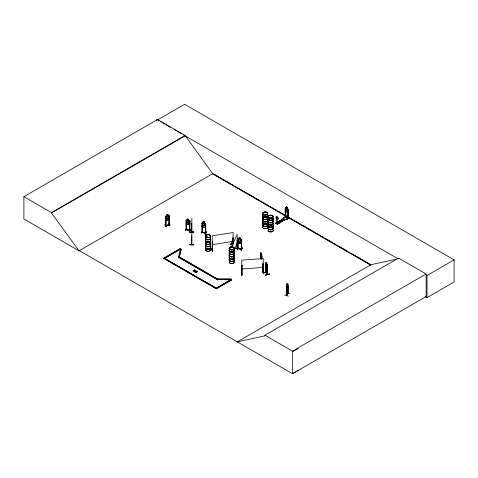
<?xml version="1.0" encoding="UTF-8"?>
<svg xmlns="http://www.w3.org/2000/svg" width="478" height="478" viewBox="0 0 478 478"><rect width="100%" height="100%" fill="white"/><g stroke="black" fill="none" stroke-linecap="round" stroke-linejoin="round"><path stroke-width="0.72" d="M276.182 223.477L283.974 219.055L276.063 223.483L275.89 222.664L276.786 222.264L276.003 223.184L277.228 223.877L277.228 223.417L278.124 223.023L278.124 223.596L276.511 222.814L276.487 218.392A1.356 0.789 59.5 0 1 276.487 216.827A1.356 0.789 59.5 0 1 277.855 217.604A1.356 0.789 59.5 0 1 277.855 219.163L277.599 223.351C275.555 220.961 277.503 225.019 276.887 222.449M232.165 241.229L232.093 244.425L232.159 243.828M232.26 244.383L232.224 241.438M237.088 248.871L237.381 248.399L237.106 248.602M237.106 248.895L237.213 239.854L237.106 248.924L237.357 248.405M265.756 272.49L267.345 274.623L267.345 265.117L266.252 262.243L266.007 265.427L266.76 267.316L266.82 264.023M265.732 272.526L265.893 272.119M266.049 272.352L265.846 272.675L265.762 263.002L266.294 263.318M267.184 274.085L267.489 274.258L265.941 272.472M267.465 274.235L267.148 274.414L267.316 265.529L267.477 274.593L265.846 272.352M276.445 222.712L276.786 222.844L276.487 222.73M287.762 288.216C288.658 284.141 286.698 292.297 286.4 289.011M277.138 222.611L276.684 222.903L276.786 222.264M276.732 222.85L277.109 222.443M169.218 224.875L165.609 225.843C179.196 220.926 156.7 228.574 169.23 224.893L169.23 216.05L168.895 216.14L168.919 225.066L169.326 224.636M168.973 224.756L169.176 224.558M284.565 295.04L288.306 296.103M281.572 220.932L281.357 220.543M267.327 268.009L267.124 268.887L267.345 265.117M191.666 244.551L191.708 235.684M191.708 244.27L191.851 244.766L191.851 218.016M206.986 237.034C206.382 237.584 206.412 236.192 207.094 237.106M209.645 235.481L209.394 235.29L209.782 235.296M209.37 235.325L209.681 235.206M230.306 249.325L230.647 249.14L230.235 249.402M232.983 247.664C233.491 247.652 233.073 247.795 233.234 247.473M264.005 214.15C263.563 215.01 264.191 214.096 263.629 214.252M266.873 212.788L266.485 212.728L266.891 212.829M269.747 217.52L269.198 217.681M269.138 217.43L269.712 217.687L269.198 217.484M272.06 215.984L272.125 215.775M272.048 216.032L272.257 216.014M180.547 257.839L178.485 257.039L180.415 249.026L179.853 248.703L163.584 258.377L216.337 288.832L231.657 279.989L231.095 279.391L217.562 279.391M231.657 279.989L231.095 279.666L231.095 278.937L217.562 278.937L179.268 256.829L178.706 257.427L179.268 257.104L181.198 249.092L180.415 249.026L164.701 258.377L180.415 249.026M179.268 257.104L181.198 249.092M263.922 272.866L267.668 271.809L263.856 272.783M267.656 271.94L263.85 272.801M276.583 222.605L276.846 222.551M276.637 222.724L277.091 222.533M286.531 285.503L287.756 283.83L287.392 284.374L287.368 283.221L286.4 286.113L286.388 295.631C290.899 290.917 285.121 295.063 286.704 295.452L286.675 286.597M287.774 293.384L288.091 293.181L287.876 293.498M287.953 293.373L287.911 293.492M168.931 219.587L169.332 218.374L168.931 219.587C165.322 222.324 164.946 218.052 166.075 215.919L166.918 215.721M191.708 231.914L191.714 232.469L191.708 223.387M286.896 285.025L286.872 288.294L287.607 286.406L287.35 283.281M287.708 212.967L288.025 212.095M288.085 212.101L287.732 213.015L285.515 211.736L285.258 210.469M212.519 249.618L212.214 249.779M194.265 271.432L194.827 270.004L194.271 270.918L193.07 270.739L194.307 270.578M194.265 271.612L194.827 270.004M195.896 272.556L196.691 271.08L196.171 271.839L194.928 271.815L196.171 271.839M194.6 269.873L194.307 270.763L193.07 270.924M166.23 226.99L164.755 224.636L166.41 226.919M194.032 271.48L194.271 270.733L193.07 270.739M189.443 224.899L189.874 223.913L189.856 221.039L189.443 220.585M237.799 239.137L238.175 238.761L239.096 238.934L239.054 237.805L240.344 237.996L240.291 243.493M239.042 238.916L238.444 239.227L238.444 241.259L239.09 242.226L240.291 242.4L240.936 241.629L240.936 239.598L240.291 239.137M241.635 249.205L241.635 239.657L240.291 239.102M241.623 239.681L241.181 239.209M238.169 239.735L237.775 239.759L238.169 239.735L238.134 248.656M235.331 248.327L239.311 248.853L235.379 248.249M241.306 240.207L241.659 240.261L241.306 240.207L241.575 249.199M238.259 247.24L237.213 249.641M241.665 248.871L237.823 248.506M238.14 248.357L238.169 248.662M238.205 248.357C239.317 247.67 241.808 249.809 241.265 248.721M241.276 248.817L241.575 248.877M242.203 247.831L241.169 250.287L242.221 247.849M211.437 248.96C215.202 256.489 209.316 243.625 212.513 251.219M283.801 217.783L286.68 216.116M286.394 295.273L286.704 295.105L286.382 295.249M231.603 246.558L237.213 234.483L237.243 248.948M234.095 250.036L237.213 243.326M241.396 273.135L241.94 275.442M241.408 272.992L241.97 275.483M285.258 216.749L285.605 216.803M285.342 216.665L285.605 217.126M287.81 218.548L287.792 209.675L288.156 209.77L287.792 209.675M285.288 207.583L285.312 216.97L288.186 218.631L287.864 218.123M201.184 233.419L202.433 231.191M189.891 230.408L186.193 229.631L186.205 220.233L186.563 219.904L186.151 220.233L186.103 229.703M186.534 220.866L186.145 220.866L186.534 220.866L186.528 229.793L186.175 229.404M186.151 223.154L186.534 224.313L189.473 224.941L189.897 223.955M189.527 221.589L189.921 221.589L189.527 221.589L189.557 230.462L189.581 221.511M186.826 228.376L185.213 230.719L186.832 228.562M186.528 229.47L189.915 230.193M189.491 230.193L189.957 230.103L189.88 230.527M189.443 231.615L190.65 229.195L189.234 231.573M205.235 223.28L202.361 222.599L201.949 222.927L201.967 232.433L205.707 233.21L205.713 223.698L204.423 223.077L204.405 222.013M203.198 221.72L204.465 221.959L204.423 223.077L205.032 223.596L205.032 225.628L204.405 226.363L203.24 226.118L202.612 225.114L202.612 223.083L203.24 222.85L203.252 221.738L204.465 221.959M202.284 223.632L201.943 223.561L202.284 223.632L202.284 232.475M201.949 225.843L202.331 227.008L205.265 227.636L205.695 226.65M202.331 227.008L202.003 225.825M205.373 224.206L205.719 224.278L205.373 224.206L205.361 233.144M205.695 223.722L205.677 233.222M205.331 232.816L205.313 233.144L205.361 232.822M205.761 232.81L202.373 232.177M205.032 234.089L206.46 231.896L205.056 234.106M205.032 234.268L206.466 231.908M241.695 274.282L242.137 274.247M262.84 272.591L263.253 272.376L263.282 272.789L263.241 258.574L241.754 260.146L241.802 274.384L242.161 274.33L241.725 274.049M280.741 220.645L281.458 220.956M281.53 220.991L281.524 220.639M230.02 249.319L230.474 249.08M266.79 212.794L266.67 212.824M269.58 217.651L269.371 217.311M286.961 284.004L287.266 283.579M286.961 284.368L287.266 283.944M287.774 293.701L287.929 284.643L288.085 293.552L286.531 295.637L286.567 295.32M286.214 292.894L289.901 293.88M233.18 243.696L233.139 232.565L212.214 235.797L212.214 250.102L212.19 249.677L212.65 249.803M212.178 250.024L212.608 249.952M266.037 272.645L266.031 266.76M260.396 253.471L260.892 253.818C261.036 250.932 259.942 256.967 261.269 257.767L261.496 255.228L260.874 252.671M287.953 293.695L287.923 283.998M286.549 295.631L286.543 286.567M238.175 238.761L237.751 239.114L237.751 242.029M281.53 220.902L280.7 220.938L281.249 220.615M206.878 237.004L206.819 236.747M269.688 217.645L269.03 217.687L269.305 217.335M230.032 249.187L230.372 249.104M232.224 244.383L232.027 241.241M275.884 223.244L283.579 218.589L285.031 219.408L285.151 219.713L277.449 224.254L275.89 223.238L283.579 218.703L285.031 219.522L277.168 224.098M276.965 223.991L285.031 219.516M284.751 219.36L284.942 219.611M276.487 218.392L276.427 218.428A1.356 0.789 59.5 0 1 276.427 216.863A1.356 0.789 59.5 0 1 277.796 217.639A1.356 0.789 59.5 0 1 277.796 219.199L277.855 219.163M280.018 220.687C284.296 222.563 277.945 220.914 280.801 220.227L282.253 221.159L280.801 220.227M281.494 219.814C285.772 221.696 279.421 220.047 282.277 219.354L283.729 220.292L282.277 219.354M282.797 219.049C287.075 220.926 280.723 219.277 283.579 218.589M277.061 223.895L277.342 224.057L277.342 223.483L278.124 223.023M277.778 223.704L285.031 219.408M79.42 250.693L79.109 250.878L23.9 219.002L23.9 196.667L157.525 119.518L185.111 135.441L212.698 173.705L370.641 264.896M157.525 119.518L157.525 119.93L184.622 104.288L454.1 259.871L454.1 281.978L427.003 297.621L425.067 296.497M23.9 196.667L51.487 212.591L185.111 135.441M298.344 370.378L292.494 373.712L79.384 250.675L79.067 250.854L51.487 213.003L185.111 135.854M79.067 250.854L213.009 173.526M163.584 258.377L179.853 248.978L180.415 249.301M287.111 207.183L286.203 206.621L286.203 207.781L285.73 207.87L285.73 209.902L286.203 211.043L287.081 211.551L287.553 210.953L287.141 207.165M285.599 208.294L285.241 208.205L285.599 208.294L285.629 217.155M287.141 208.253L288.085 209.179L288.085 218.685L288.085 209.179M286.698 215.984L283.669 217.735L286.698 216.17M287.762 218.5L287.893 211.832M286.698 219.3C296.294 214.21 280.377 223.023 289.59 217.669M286.854 219.557L289.728 217.902M178.706 257.152L217 279.26L217.562 278.937L217.562 279.666L231.095 279.666L216.42 288.144M178.706 257.427L217 279.534L217.562 279.212L231.095 279.212M231.095 279.391L215.781 288.509M163.584 258.096L216.337 288.557L231.657 279.714M237.016 342.045L370.958 264.71L395.635 259.345M237.327 341.86L264.914 335.861L264.914 335.221L398.538 258.072L426.125 273.996L426.125 296.563L292.494 373.712L292.494 351.145L426.125 273.996M398.538 258.712L398.228 258.897L183.188 134.742M425.725 274.772L427.003 275.513L454.1 259.871M292.494 351.79L298.344 348.456M186.151 229.303L186.551 229.362L186.211 229.303M205.761 233.133L202.045 232.314M232.015 244.168L232.631 246.224M280.813 220.681L281.13 220.603M263.587 214.24L263.964 214.568M230.629 249.414L230.115 249.414M202.325 232.165L201.949 232.416M201.991 232.326L202.045 231.991L205.719 232.804M277.109 222.629L276.463 222.401L276.463 223.369L276.905 223.62M166.9 214.61L168.119 214.293L168.095 215.453L168.698 215.656L168.698 217.687L168.095 218.721L166.959 219.014L166.35 218.303L166.35 216.271L166.959 215.751L166.918 214.634M168.077 215.429L169.349 215.476L169.266 225.001M166.111 215.972L168.901 215.243M165.711 225.915L165.609 217L165.944 216.91L165.896 225.753M165.997 216.982L165.609 217M168.883 219.533L166.093 220.262L165.729 219.306M168.513 223.818L170.156 225.807M265.929 262.84L267.154 264.507M265.726 263.014L265.887 267.232L267.166 268.881M266.778 262.948L266.27 262.303M265.887 263.617L265.917 272.711M269.281 273.966C257.839 277.222 277.264 271.976 265.565 275.077M265.547 275.071L269.287 274.133M260.57 253.268L261.783 255.593L261.287 254.493M260.385 253.436L260.42 258.49M261.287 253.406L260.833 252.677M260.677 254.242L260.42 254.069L260.677 258.664M260.385 256.351L261.227 258.789L260.576 257.63M261.639 258.98L261.771 256.005L261.896 259.154M165.884 225.741L165.944 216.91M212.519 249.94L212.608 241.193L212.256 241.253M232.786 237.99L233.18 238.014L232.786 237.99L232.786 245.095M212.214 244.64L233.139 241.408M194.594 270.56L195.777 270.739L194.558 270.895M195.777 270.739L194.594 270.745L195.777 270.554M197.426 271.504C195.06 272.245 197.976 271.355 197.641 271.815M194.928 271.815L197.426 271.689M194.928 272L196.135 271.994M196.422 271.785L197.641 271.629M232.756 244.091L230.049 244.216L232.756 243.911M230.049 244.228L232.75 244.031M232.147 246.66L230.772 246.672L232.111 246.385M230.772 246.672L232.117 246.546L230.814 246.791M241.737 265.433L242.119 265.487L241.737 265.433L241.713 274.366L242.137 273.924M262.864 263.898L263.241 263.952L262.864 263.898L262.84 272.824L263.241 272.795M263.008 271.588L263.76 273.876M263.205 272.496L262.852 272.514M241.754 268.989L263.241 267.417M288.043 218.368L285.533 216.982L288.007 218.338M212.298 250.102L212.608 250.036L212.608 241.193M193.811 232.015L189.748 232.218L193.811 232.015M189.748 232.159L193.811 232.141M189.748 244.605L193.811 244.605M193.811 244.85L189.748 244.76L193.811 244.879M241.766 274.043L242.161 274.097M237.859 248.196L238.134 248.237M265.87 272.436L267.345 274.3M179.268 256.829L178.485 257.039M240.303 238.026L239.09 237.871L239.09 243.314M238.181 238.827L241.151 239.263M239.09 239.323L240.291 239.502M239.09 241.354L240.291 241.533M237.811 248.524L241.671 249.086M232.177 244.156L232.589 245.375M263.264 272.711L262.864 272.741L262.882 263.976M187.442 219.067L188.607 219.318M202.343 222.623L203.252 222.826L203.21 221.696M186.545 219.928L189.473 220.525L189.897 221.033L189.915 230.516L186.175 229.727M189.455 224.875L186.551 224.29L186.205 223.13M206.562 236.998L206.962 236.927M206.556 237.19L206.986 236.849M230.557 249.08L230.749 249.241M286.854 283.926L286.914 285.037M286.525 285.48L286.519 289.871M237.787 248.614L237.805 239.108M189.533 230.121L189.921 230.109M287.995 218.667L285.211 217.03L285.258 207.554L286.232 207.763M242.25 248.004L241.223 250.269M276.84 222.694L276.398 222.443L276.398 223.405M157.525 119.93L158.81 120.671M160.094 121.412L161.379 122.153M162.657 122.894L164.581 124.005M165.866 124.746L167.151 125.487M168.435 126.228L170.359 127.339M174.207 129.562L176.131 130.673M177.416 131.414L181.264 133.631M285.539 207.398L287.708 208.653M214.299 174.267L218.81 176.872M220.101 177.619L222.037 178.736M223.322 179.477L224.612 180.224M225.903 180.965L227.839 182.082M229.129 182.829L230.414 183.576M231.705 184.317L233.64 185.434M234.931 186.181L236.216 186.922M238.152 188.039L239.442 188.786M240.733 189.527L242.017 190.274M243.953 191.391L245.244 192.132M246.534 192.879L253.627 196.972M255.557 198.089L259.429 200.324M260.713 201.065L265.23 203.67M266.515 204.417L268.451 205.534M269.741 206.275L271.032 207.022M272.323 207.769L274.252 208.88M275.543 209.627L276.834 210.374M278.764 211.485L280.054 212.232M281.345 212.979L283.281 214.096M284.571 214.837L285.856 215.584M287.147 216.325L289.082 217.442M290.373 218.189L291.658 218.93M293.594 220.047L294.884 220.794M296.175 221.535L300.686 224.14M301.976 224.887L309.069 228.98M310.353 229.727L314.871 232.332M316.155 233.073L320.672 235.684M321.957 236.425L323.893 237.542M325.183 238.289L326.474 239.03M327.765 239.777L329.695 240.894M330.985 241.635L332.276 242.382M334.206 243.499L335.496 244.24M336.787 244.987L338.077 245.728M340.013 246.845L341.298 247.592M342.589 248.333L347.1 250.944M351.617 253.549L355.483 255.778M356.773 256.525L364.511 260.988M365.795 261.735L370.313 264.34M212.274 173.645L370.737 265.135M206.472 232.051L205.062 234.25M181.819 258.58L186.289 261.155M187.561 261.896L205.432 272.209M206.711 272.95L211.18 275.525M212.453 276.266L217.562 279.212M195.896 272.37L196.123 272.687M165.43 258.795L194.427 275.537M195.717 276.284L197.653 277.401M198.938 278.142L203.449 280.747M204.739 281.494L209.25 284.093M210.541 284.84L215.698 287.816M264.914 335.221L292.494 351.145M267.274 274.264L267.369 274.067M276.643 222.784L276.672 222.204M289.596 217.813L286.716 219.45M169.23 216.05L168.895 216.14M260.928 253.041L261.197 253.842L260.928 253.406M263.832 264.812L263.754 264.501M237.805 242.005L238.193 243.117L241.163 243.559L241.593 242.567L241.181 243.625L238.152 243.177L237.763 242.005M232.093 244.192L232.631 245.991M285.288 210.481L285.575 211.694M241.743 275.501L241.432 272.974M427.003 275.513L427.003 297.621M285.503 208.354L285.533 217.215M278.011 222.957L278.011 223.417M261.771 258.951L261.783 255.593L261.765 259.178M260.552 254.045L260.552 259.201M242.095 265.409L242.077 274.36M241.659 240.261L241.665 249.187L235.325 248.387M232.822 238.068L232.822 245.172M232.637 241.085L232.637 244.772M216.337 288.186L164.139 258.054M202.331 223.555L202.325 232.487M196.691 271.08L196.464 270.948M156.443 119.434L156.443 120.898M51.487 212.591L51.487 213.003M233.903 249.636A2.527 1.458 0 0 1 232.045 251.81A2.527 1.458 0 0 1 229.273 249.988M233.903 252.48A2.527 1.458 0 0 1 232.045 254.66A2.527 1.458 0 0 1 229.273 252.832M233.939 252.33A2.569 1.482 0 0 1 232.051 254.541A2.569 1.482 0 0 1 229.231 252.689M233.939 252.205A2.569 1.482 0 0 1 232.051 254.416A2.569 1.482 0 0 1 229.231 252.563M233.939 249.886A2.569 1.482 0 0 1 232.051 252.103A2.569 1.482 0 0 1 229.231 250.245M233.939 249.761A2.569 1.482 0 0 1 232.051 251.978A2.569 1.482 0 0 1 229.231 250.119M233.903 250.042A2.527 1.458 0 0 1 232.045 252.217A2.527 1.458 0 0 1 229.273 250.394M233.909 252.073A2.533 1.464 0 0 1 232.045 254.254A2.533 1.464 0 0 1 229.267 252.426M233.909 254.553A2.533 1.464 0 0 1 232.045 256.734A2.533 1.464 0 0 1 229.267 254.905M233.897 254.386A2.521 1.458 0 0 1 232.045 256.561A2.521 1.458 0 0 1 229.279 254.738M233.909 254.619A2.539 1.464 0 0 1 232.045 256.805A2.539 1.464 0 0 1 229.261 254.971M233.909 256.997A2.533 1.464 0 0 1 232.045 259.178A2.533 1.464 0 0 1 229.267 257.349M233.903 256.59A2.527 1.458 0 0 1 232.045 258.765A2.527 1.458 0 0 1 229.273 256.943M233.903 259.435A2.527 1.458 0 0 1 232.045 261.615A2.527 1.458 0 0 1 229.273 259.787M233.939 259.285A2.569 1.482 0 0 1 232.051 261.496A2.569 1.482 0 0 1 229.231 259.644M233.939 259.16A2.569 1.482 0 0 1 232.051 261.37A2.569 1.482 0 0 1 229.231 259.518M233.939 256.841A2.569 1.482 0 0 1 232.051 259.058A2.569 1.482 0 0 1 229.231 257.2M233.939 256.716A2.569 1.482 0 0 1 232.051 258.933A2.569 1.482 0 0 1 229.231 257.074M233.909 259.028A2.533 1.464 0 0 1 232.045 261.209A2.533 1.464 0 0 1 229.267 259.381M233.909 261.472A2.533 1.464 0 0 1 232.045 263.653A2.533 1.464 0 0 1 229.267 261.825M233.897 261.341A2.521 1.458 0 0 1 232.368 263.474A2.521 1.458 0 0 1 229.189 262.069M233.903 254.75A2.527 1.458 0 0 1 232.368 256.889A2.527 1.458 0 0 1 229.183 255.479M210.577 240.38A2.569 1.482 0 0 1 207.763 242.232A2.569 1.482 0 0 1 205.875 240.022M210.547 242.489A2.539 1.464 0 0 1 207.763 244.324A2.539 1.464 0 0 1 205.899 242.137M210.577 237.942A2.569 1.482 0 0 1 207.763 239.795A2.569 1.482 0 0 1 205.875 237.584M210.577 240.255A2.569 1.482 0 0 1 207.763 242.107A2.569 1.482 0 0 1 205.875 239.896M210.577 237.811A2.569 1.482 0 0 1 207.763 239.669A2.569 1.482 0 0 1 205.875 237.458M210.541 240.117A2.527 1.458 0 0 1 207.769 241.946A2.527 1.458 0 0 1 205.904 239.765M210.541 237.68A2.533 1.464 0 0 1 207.769 239.508A2.533 1.464 0 0 1 205.904 237.327M210.541 238.086A2.527 1.458 0 0 1 207.769 239.914A2.527 1.458 0 0 1 205.904 237.733M210.541 242.573A2.533 1.464 0 0 1 207.769 244.401A2.533 1.464 0 0 1 205.904 242.221M210.541 240.524A2.533 1.464 0 0 1 207.769 242.358A2.533 1.464 0 0 1 205.904 240.171M210.577 247.335A2.569 1.482 0 0 1 207.763 249.187A2.569 1.482 0 0 1 205.875 246.977M210.529 242.794A2.515 1.452 0 0 1 208.097 244.628A2.515 1.452 0 0 1 205.665 242.794M210.547 249.444A2.539 1.464 0 0 1 207.763 251.279A2.539 1.464 0 0 1 205.899 249.092M210.535 249.385A2.521 1.458 0 0 1 208.097 251.219A2.521 1.458 0 0 1 205.66 249.385M210.547 242.669A2.539 1.464 0 0 1 207.763 244.503A2.539 1.464 0 0 1 205.899 242.316M210.577 244.897A2.569 1.482 0 0 1 207.763 246.75A2.569 1.482 0 0 1 205.875 244.539M210.577 247.21A2.569 1.482 0 0 1 207.763 249.062A2.569 1.482 0 0 1 205.875 246.851M210.577 244.766A2.569 1.482 0 0 1 207.763 246.624A2.569 1.482 0 0 1 205.875 244.413M210.541 247.072A2.527 1.458 0 0 1 207.769 248.901A2.527 1.458 0 0 1 205.904 246.72M210.541 244.634A2.533 1.464 0 0 1 207.769 246.463A2.533 1.464 0 0 1 205.904 244.282M210.541 245.041A2.527 1.458 0 0 1 207.769 246.869A2.527 1.458 0 0 1 205.904 244.688M210.541 247.479A2.533 1.464 0 0 1 207.769 249.313A2.533 1.464 0 0 1 205.904 247.126M273.195 220.961A2.569 1.482 0 0 1 270.375 222.82A2.569 1.482 0 0 1 268.487 220.603M273.165 223.071A2.539 1.464 0 0 1 270.381 224.905A2.539 1.464 0 0 1 268.517 222.718M273.147 223.011A2.521 1.458 0 0 1 270.715 224.845A2.521 1.458 0 0 1 268.278 223.011M273.195 218.524A2.569 1.482 0 0 1 270.375 220.376A2.569 1.482 0 0 1 268.487 218.165M273.195 220.836A2.569 1.482 0 0 1 270.375 222.694A2.569 1.482 0 0 1 268.487 220.478M273.195 218.398A2.569 1.482 0 0 1 270.375 220.25A2.569 1.482 0 0 1 268.487 218.04M273.159 220.699A2.533 1.464 0 0 1 270.381 222.527A2.533 1.464 0 0 1 268.517 220.346M273.153 218.261A2.527 1.458 0 0 1 270.381 220.089A2.527 1.458 0 0 1 268.522 217.908M273.159 218.667A2.533 1.464 0 0 1 270.381 220.501A2.533 1.464 0 0 1 268.517 218.315M273.165 223.154A2.539 1.464 0 0 1 270.381 224.983A2.539 1.464 0 0 1 268.517 222.802M273.153 221.111A2.527 1.458 0 0 1 270.381 222.933A2.527 1.458 0 0 1 268.522 220.758M273.195 227.916A2.569 1.482 0 0 1 270.375 229.775A2.569 1.482 0 0 1 268.487 227.558M273.153 223.381A2.527 1.458 0 0 1 270.715 225.216A2.527 1.458 0 0 1 268.272 223.381M273.165 230.026A2.539 1.464 0 0 1 270.381 231.86A2.539 1.464 0 0 1 268.517 229.673M273.195 225.479A2.569 1.482 0 0 1 270.375 227.331A2.569 1.482 0 0 1 268.487 225.12M273.195 227.791A2.569 1.482 0 0 1 270.375 229.649A2.569 1.482 0 0 1 268.487 227.432M273.195 225.353A2.569 1.482 0 0 1 270.375 227.205A2.569 1.482 0 0 1 268.487 224.995M273.159 227.653A2.533 1.464 0 0 1 270.381 229.482A2.533 1.464 0 0 1 268.517 227.301M273.153 225.216A2.527 1.458 0 0 1 270.381 227.044A2.527 1.458 0 0 1 268.522 224.863M273.159 225.622A2.533 1.464 0 0 1 270.381 227.456A2.533 1.464 0 0 1 268.517 225.269M273.153 230.115A2.527 1.458 0 0 1 270.381 231.938A2.527 1.458 0 0 1 268.522 229.763M273.153 228.066A2.527 1.458 0 0 1 270.381 229.888A2.527 1.458 0 0 1 268.522 227.713M267.435 217.43A2.569 1.482 0 0 1 265.206 219.653A2.569 1.482 0 0 1 262.984 217.43M267.405 217.58A2.533 1.464 0 0 1 265.206 219.772A2.533 1.464 0 0 1 263.014 217.58M267.387 219.492A2.515 1.452 0 0 1 265.206 221.673A2.515 1.452 0 0 1 263.025 219.492M267.405 219.623A2.539 1.464 0 0 1 265.206 221.822A2.539 1.464 0 0 1 263.008 219.623M267.435 214.986A2.569 1.482 0 0 1 265.206 217.209A2.569 1.482 0 0 1 262.984 214.986M267.399 217.173A2.527 1.458 0 0 1 265.206 219.36A2.527 1.458 0 0 1 263.019 217.173M267.405 215.142A2.533 1.464 0 0 1 265.206 217.335A2.533 1.464 0 0 1 263.014 215.142M267.435 217.299A2.569 1.482 0 0 1 265.206 219.527A2.569 1.482 0 0 1 262.984 217.299M267.435 214.861A2.569 1.482 0 0 1 265.206 217.084A2.569 1.482 0 0 1 262.984 214.861M267.399 214.73A2.527 1.458 0 0 1 265.206 216.922A2.527 1.458 0 0 1 263.019 214.73M267.435 224.379A2.569 1.482 0 0 1 265.206 226.608A2.569 1.482 0 0 1 262.984 224.379M267.405 224.535A2.533 1.464 0 0 1 265.206 226.727A2.533 1.464 0 0 1 263.014 224.535M267.387 226.447A2.515 1.452 0 0 1 265.206 228.621A2.515 1.452 0 0 1 263.025 226.447M267.393 219.844A2.521 1.458 0 0 1 265.206 222.031A2.521 1.458 0 0 1 263.025 219.844M267.405 226.578A2.539 1.464 0 0 1 265.206 228.777A2.539 1.464 0 0 1 263.008 226.578M267.405 219.719A2.539 1.464 0 0 1 265.206 221.911A2.539 1.464 0 0 1 263.008 219.719M267.435 221.941A2.569 1.482 0 0 1 265.206 224.164A2.569 1.482 0 0 1 262.984 221.941M267.399 224.128A2.527 1.458 0 0 1 265.206 226.315A2.527 1.458 0 0 1 263.019 224.128M267.399 222.097A2.527 1.458 0 0 1 265.206 224.284A2.527 1.458 0 0 1 263.019 222.097M267.435 224.254A2.569 1.482 0 0 1 265.206 226.482A2.569 1.482 0 0 1 262.984 224.254M267.435 221.816A2.569 1.482 0 0 1 265.206 224.039A2.569 1.482 0 0 1 262.984 221.816M267.399 221.684A2.527 1.458 0 0 1 265.206 223.877A2.527 1.458 0 0 1 263.019 221.684M187.418 219.002L188.667 219.265L188.607 220.406L189.234 220.902L189.234 222.933L188.607 223.668L187.442 223.423L186.814 222.419L186.814 220.388L187.442 220.155L187.418 219.002M287.35 284.727L286.872 285.39L286.872 287.421L287.35 286.758L287.35 284.727M167.892 214.598L167.163 215.154L167.892 214.598M168.095 215.817L166.959 216.11L166.959 218.141L168.095 217.849L168.095 215.817M240.076 238.199L239.305 238.086L239.305 238.45L240.076 238.564L240.076 238.199M204.196 222.151L203.449 221.989L203.449 222.354L204.196 222.515L204.196 222.151M188.398 219.456L187.651 219.294L187.651 219.659L188.398 219.82L188.398 219.456M204.405 223.465L203.24 223.214L203.24 225.246L204.405 225.496L204.405 223.465M188.607 220.77L187.442 220.519L187.442 222.551L188.607 222.802L188.607 220.77M286.925 207.291L286.358 206.962L286.925 207.655L286.925 207.291M287.081 208.653L286.203 208.145L286.203 210.171L287.081 210.679L287.081 208.653M266.67 263.025L266.354 262.601L266.67 263.384L266.67 263.025M266.76 264.412L266.27 263.754L266.27 265.78L266.76 266.443L266.76 264.412M261.269 254.864L260.851 254.188L260.851 256.22L261.269 256.895L261.269 254.864M230.45 249.576A2.527 1.458 0 0 0 234.244 248.315A2.527 1.458 0 0 0 230.45 247.048A2.527 1.458 0 0 0 230.45 249.576M230.45 249.791A2.527 1.458 0 0 0 234.244 248.524A2.527 1.458 0 0 0 230.45 247.263A2.527 1.458 0 0 0 230.45 249.791M229.918 249.432A2.539 1.464 0 0 0 234.166 248.775A2.539 1.464 0 0 0 231.059 246.983A2.539 1.464 0 0 0 229.918 249.432M206.837 237.273A2.521 1.458 0 0 0 210.619 236.013A2.521 1.458 0 0 0 206.837 234.752A2.521 1.458 0 0 0 206.837 237.273M206.837 237.476A2.521 1.458 0 0 0 210.619 236.216A2.521 1.458 0 0 0 206.837 234.955A2.521 1.458 0 0 0 206.837 237.476M206.305 237.13A2.539 1.464 0 0 0 210.547 236.473A2.539 1.464 0 0 0 207.44 234.68A2.539 1.464 0 0 0 206.305 237.13M269.449 217.854A2.527 1.458 0 0 0 273.243 216.588A2.527 1.458 0 0 0 269.449 215.327A2.527 1.458 0 0 0 269.449 217.854M269.443 217.944A2.539 1.464 0 0 0 273.249 216.677A2.539 1.464 0 0 0 269.443 215.405A2.539 1.464 0 0 0 269.443 217.944M269.449 218.064A2.527 1.458 0 0 0 273.243 216.803A2.527 1.458 0 0 0 269.449 215.536A2.527 1.458 0 0 0 269.449 218.064M263.946 214.676A2.527 1.458 0 0 0 267.734 213.415A2.527 1.458 0 0 0 263.946 212.148A2.527 1.458 0 0 0 263.946 214.676M263.946 214.891A2.521 1.458 0 0 0 267.734 213.63A2.521 1.458 0 0 0 263.946 212.363A2.521 1.458 0 0 0 263.946 214.891M263.94 214.765A2.539 1.464 0 0 0 267.746 213.493A2.539 1.464 0 0 0 263.94 212.226A2.539 1.464 0 0 0 263.94 214.765"/></g></svg>
